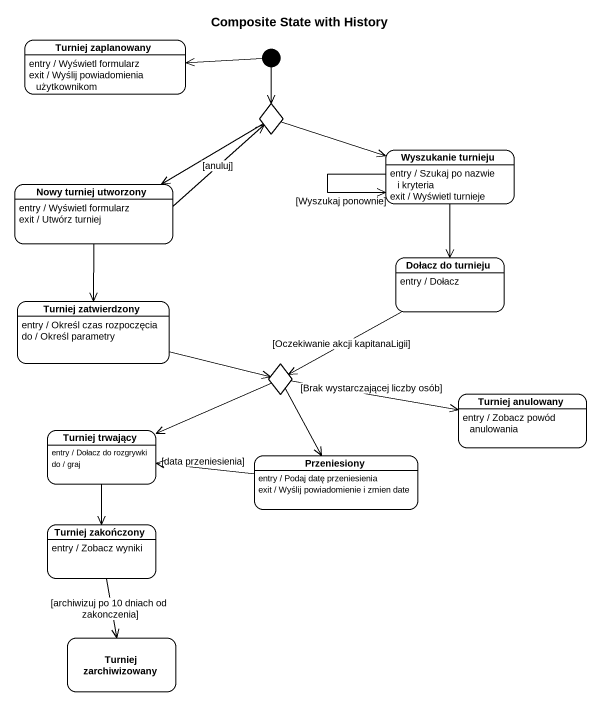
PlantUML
@startuml
title Composite State with History
hide empty description
state "Turniej zaplanowany" as Turniej_zaplanowany
Turniej_zaplanowany : entry / Wyświetl formularz
Turniej_zaplanowany : exit / Wyślij powiadomienia użytkownikom
state choice1 <<choice>>
state "Wyszukanie turnieju" as Wyszukanie_turnieju
Wyszukanie_turnieju : entry / Szukaj po nazwie i kryteria
Wyszukanie_turnieju : exit / Wyświetl turnieje
state "Nowy turniej utworzony" as Nowy_turniej_utworzony
Nowy_turniej_utworzony : entry / Wyświetl formularz
Nowy_turniej_utworzony : exit / Utwórz turniej
state "Dołacz do turnieju" as Dołacz_do_turnieju
Dołacz_do_turnieju : entry / Dołacz
state "Turniej zatwierdzony" as Turniej_zatwierdzony
Turniej_zatwierdzony : entry / Określ czas rozpoczęcia
Turniej_zatwierdzony : do / Określ parametry
state choice2 <<choice>>
state "Turniej anulowany" as Turniej_anulowany
Turniej_anulowany : entry / Zobacz powód anulowania
state "Turniej trwający" as Turniej_trwający
Turniej_trwający : entry / Dołacz do rozgrywki
Turniej_trwający : do / graj
state Przeniesiony
Przeniesiony : entry / Podaj datę przeniesienia
Przeniesiony : exit / Wyślij powiadomienie i zmien date
state "Turniej zakończony" as Turniej_zakończony
Turniej_zakończony : entry / Zobacz wyniki
state "Turniej zarchiwizowany" as Turniej_zarchiwizowany
[*] -left-> Turniej_zaplanowany
[*] --> choice1
choice1 -right-> Wyszukanie_turnieju
choice1 -left-> Nowy_turniej_utworzony
Wyszukanie_turnieju --> Wyszukanie_turnieju : [Wyszukaj ponownie]
Wyszukanie_turnieju --> Dołacz_do_turnieju
Nowy_turniej_utworzony -right-> choice1 : [anuluj]
Nowy_turniej_utworzony --> Turniej_zatwierdzony
Dołacz_do_turnieju -left-> choice2 : [Oczekiwanie akcji kapitanaLigii]
Turniej_zatwierdzony -right-> choice2
choice2 -right-> Turniej_anulowany : [Brak wystarczającej liczby osób]
choice2 -left-> Turniej_trwający
choice2 --> Przeniesiony
Turniej_trwający --> Turniej_zakończony
Przeniesiony -left-> Turniej_trwający : [data przeniesienia]
Turniej_zakończony --> Turniej_zarchiwizowany : [archiwizuj po 10 dniach od zakonczenia]
@enduml
